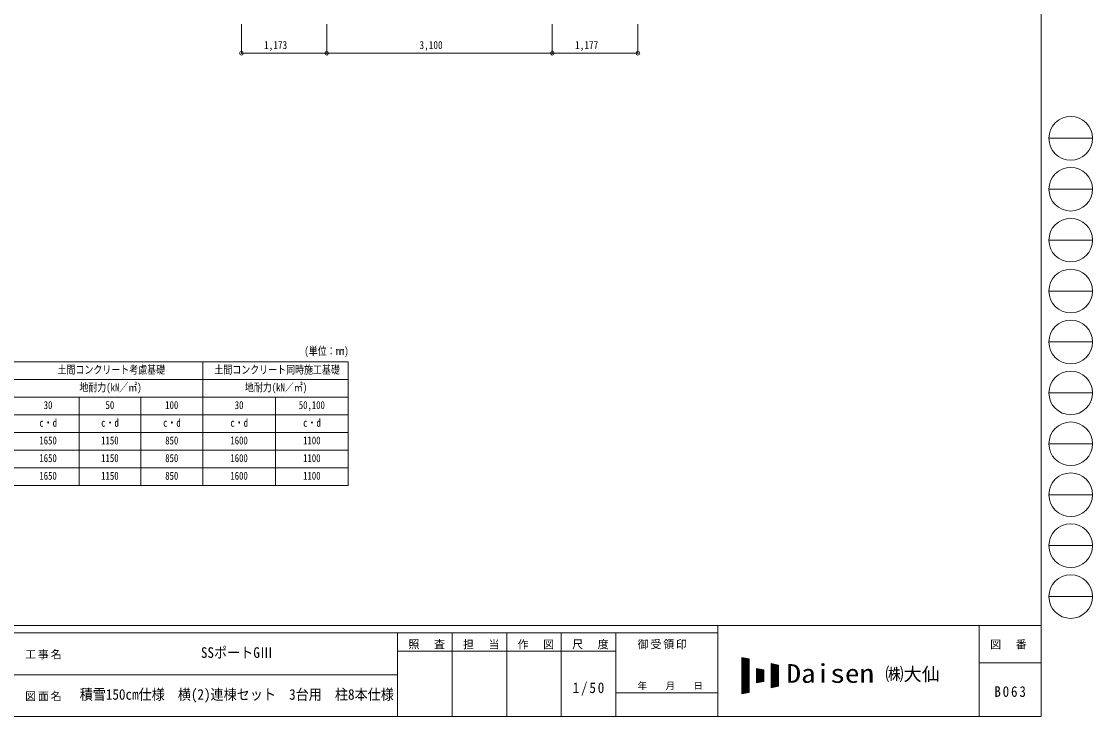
# Model space of a CAD drawing. Units: millimetres at full size, sheet at 1:50; details may follow other scales. Extents: x -14053 to 14053, y -9700 to 9700.
# Drawn here: x -667 to 14053, y -9700 to -143 of the extents above; entities that cross this region are included whole.
import ezdxf
from ezdxf.enums import TextEntityAlignment as Align

# ---------------------------------------------------------------- set-up
doc = ezdxf.new("R2010")
doc.units = ezdxf.units.MM
doc.header["$LTSCALE"] = 50
doc.header["$PDMODE"] = 32
doc.header["$PDSIZE"] = 50
for name, color, linetype, lineweight in [('0-8_外構', 6, 'Continuous', 9), ('0-D_記号', 7, 'Continuous', 9), ('F-0_ﾚｲﾔ240', 7, 'Continuous', 9)]:
    doc.layers.add(name, color=color, linetype=linetype, lineweight=lineweight)
doc.styles.add('ＭＳ ゴシック', font='')
doc.styles.get('ＭＳ ゴシック').set_extended_font_data('MS Gothic')

msp = doc.modelspace()

# ---------------------------------------------------------------- linework, layer by layer
at = {"layer": '0-8_外構'}
for p, q in [((2355.79, -580.47), (2355.79, -180.47)), ((3528.43, -580.47), (3528.43, -180.47)), ((6628.43, -580.47), (6628.43, -180.47)), ((7805.46, -580.47), (7805.46, -180.47))]:
    msp.add_line(p, q, dxfattribs=at)
msp.add_lwpolyline([(2355.79, -580.47), (3528.43, -580.47), (6628.43, -580.47), (7805.46, -580.47)], dxfattribs=at)
for p in [(2355.79, -580.47), (3528.43, -580.47), (6628.43, -580.47), (7805.46, -580.47)]:
    msp.add_point(p, dxfattribs=at)
at = {"layer": '0-D_記号'}
for p, q in [((-4475.71, -4822.8), (3824.29, -4822.8)), ((1824.29, -4822.8), (1824.29, -6523.8)), ((3824.29, -4822.8), (3824.29, -6523.8)), ((-3275.71, -5065.8), (3824.29, -5065.8)), ((-3275.71, -5308.8), (3824.29, -5308.8)), ((124.29, -5308.8), (124.29, -6523.8)), ((974.29, -5308.8), (974.29, -6523.8)), ((2824.29, -5308.8), (2824.29, -6523.8)), ((-3275.71, -5551.8), (3824.29, -5551.8)), ((-4475.71, -5794.8), (3824.29, -5794.8)), ((-3275.71, -6037.8), (3824.29, -6037.8)), ((-4475.71, -6280.8), (3824.29, -6280.8)), ((-3275.71, -6523.8), (3824.29, -6523.8))]:
    msp.add_line(p, q, dxfattribs=at)
at = {"layer": 'F-0_ﾚｲﾔ240', "color": 5, "lineweight": 5}
for p, q in [((13346.57, 9700), (13346.57, -9700)), ((-14053.43, -8450), (13346.57, -8450)), ((8901.98, -8450), (8901.98, -9700)), ((12496.57, -8450), (12496.57, -9700)), ((-14053.43, -8550), (8901.98, -8550)), ((4501.97, -8550), (4501.97, -9700)), ((5251.97, -8550), (5251.97, -9700)), ((6001.97, -8550), (6001.97, -9700)), ((6751.97, -8550), (6751.97, -9700)), ((7501.97, -8550), (7501.97, -9700)), ((4501.97, -8800), (7501.97, -8800)), ((12496.57, -8962.5), (13346.57, -8962.5)), ((-5748.03, -9125), (4501.97, -9125)), ((7501.97, -9375), (8901.98, -9375)), ((-14053.43, -9700), (13346.57, -9700))]:
    msp.add_line(p, q, dxfattribs=at)
at = {"layer": 'F-0_ﾚｲﾔ240', "color": 4}
for p, q in [((13453.43, -1750), (14053.43, -1750)), ((13453.43, -2450), (14053.43, -2450)), ((13453.43, -3150), (14053.43, -3150)), ((13453.43, -3850), (14053.43, -3850)), ((13453.43, -4550), (14053.43, -4550)), ((13453.43, -5250), (14053.43, -5250)), ((13453.43, -5950), (14053.43, -5950)), ((13453.43, -6650), (14053.43, -6650)), ((13453.43, -7350), (14053.43, -7350)), ((13453.43, -8050), (14053.43, -8050))]:
    msp.add_line(p, q, dxfattribs=at)
at = {"layer": 'F-0_ﾚｲﾔ240'}
for p, q in [((9235.24, -8887.67), (9335.24, -8908.5)), ((9235.24, -8887.67), (9235.24, -9387.67)), ((9235.24, -8892.37), (9257.83, -8892.37)), ((9235.24, -8897.37), (9281.83, -8897.37)), ((9235.24, -8902.37), (9305.83, -8902.37)), ((9235.24, -8907.37), (9329.83, -8907.37)), ((9235.24, -8912.37), (9335.24, -8912.37)), ((9235.24, -8917.37), (9335.24, -8917.37)), ((9235.24, -8922.37), (9335.24, -8922.37)), ((9235.24, -8927.37), (9335.24, -8927.37)), ((9235.24, -8932.37), (9335.24, -8932.37)), ((9235.24, -8937.37), (9335.24, -8937.37)), ((9235.24, -8942.37), (9335.24, -8942.37)), ((9235.24, -8947.37), (9335.24, -8947.37)), ((9235.24, -8952.37), (9335.24, -8952.37)), ((9235.24, -8957.37), (9335.24, -8957.37)), ((9235.24, -8962.37), (9335.24, -8962.37)), ((9235.24, -8967.37), (9335.24, -8967.37)), ((9235.24, -8972.37), (9335.24, -8972.37)), ((9235.24, -8977.37), (9335.24, -8977.37)), ((9238.21, -9387.05), (9238.21, -8888.28)), ((9243.21, -9386.01), (9243.21, -8889.33)), ((9248.21, -9384.97), (9248.21, -8890.37)), ((9253.21, -9383.93), (9253.21, -8891.41)), ((9258.21, -9382.88), (9258.21, -8892.45)), ((9263.21, -9381.84), (9263.21, -8893.49)), ((9268.21, -9380.8), (9268.21, -8894.53)), ((9273.21, -9379.76), (9273.21, -8895.58)), ((9278.21, -9378.72), (9278.21, -8896.62)), ((9283.21, -9377.68), (9283.21, -8897.66)), ((9288.21, -9376.63), (9288.21, -8898.7)), ((9293.21, -9375.59), (9293.21, -8899.74)), ((9298.21, -9374.55), (9298.21, -8900.78)), ((9303.21, -9373.51), (9303.21, -8901.83)), ((9308.21, -9372.47), (9308.21, -8902.87)), ((9313.21, -9371.43), (9313.21, -8903.91)), ((9318.21, -9370.38), (9318.21, -8904.95)), ((9323.21, -9369.34), (9323.21, -8905.99)), ((9328.21, -9368.3), (9328.21, -8907.03)), ((9333.21, -9367.26), (9333.21, -8908.08)), ((9335.24, -8908.5), (9335.24, -9366.83)), ((9635.24, -8971), (9735.24, -8991.83)), ((9635.24, -8971), (9635.24, -9304.33)), ((9635.24, -8972.37), (9641.83, -8972.37)), ((9635.24, -8977.37), (9665.83, -8977.37)), ((9638.21, -9303.72), (9638.21, -8971.62)), ((9643.21, -9302.68), (9643.21, -8972.66)), ((9648.21, -9301.63), (9648.21, -8973.7)), ((9653.21, -9300.59), (9653.21, -8974.74)), ((9658.21, -9299.55), (9658.21, -8975.78)), ((9663.21, -9298.51), (9663.21, -8976.83)), ((9668.21, -9297.47), (9668.21, -8977.87)), ((9673.21, -9296.43), (9673.21, -8978.91)), ((9235.24, -8982.37), (9335.24, -8982.37)), ((9235.24, -8987.37), (9335.24, -8987.37)), ((9235.24, -8992.37), (9335.24, -8992.37)), ((9235.24, -8997.37), (9335.24, -8997.37)), ((9235.24, -9002.37), (9335.24, -9002.37)), ((9235.24, -9007.37), (9335.24, -9007.37)), ((9235.24, -9012.37), (9335.24, -9012.37)), ((9235.24, -9017.37), (9335.24, -9017.37)), ((9235.24, -9022.37), (9335.24, -9022.37)), ((9235.24, -9027.37), (9335.24, -9027.37)), ((9235.24, -9032.37), (9335.24, -9032.37)), ((9235.24, -9037.37), (9335.24, -9037.37)), ((9235.24, -9042.37), (9335.24, -9042.37)), ((9235.24, -9047.37), (9335.24, -9047.37)), ((9235.24, -9052.37), (9335.24, -9052.37)), ((9235.24, -9057.37), (9335.24, -9057.37)), ((9235.24, -9062.37), (9335.24, -9062.37)), ((9235.24, -9067.37), (9335.24, -9067.37)), ((9235.24, -9072.37), (9335.24, -9072.37)), ((9235.24, -9077.37), (9335.24, -9077.37)), ((9235.24, -9082.37), (9335.24, -9082.37)), ((9235.24, -9087.37), (9335.24, -9087.37)), ((9235.24, -9092.37), (9335.24, -9092.37)), ((9235.24, -9097.37), (9335.24, -9097.37)), ((9235.24, -9102.37), (9335.24, -9102.37)), ((9235.24, -9107.37), (9335.24, -9107.37)), ((9235.24, -9112.37), (9335.24, -9112.37)), ((9235.24, -9117.37), (9335.24, -9117.37)), ((9235.24, -9122.37), (9335.24, -9122.37)), ((9435.24, -9037.67), (9535.24, -9058.5)), ((9435.24, -9037.67), (9435.24, -9237.67)), ((9435.24, -9042.37), (9457.83, -9042.37)), ((9435.24, -9047.37), (9481.83, -9047.37)), ((9435.24, -9052.37), (9505.83, -9052.37)), ((9435.24, -9057.37), (9529.83, -9057.37)), ((9435.24, -9062.37), (9535.24, -9062.37)), ((9435.24, -9067.37), (9535.24, -9067.37)), ((9435.24, -9072.37), (9535.24, -9072.37)), ((9435.24, -9077.37), (9535.24, -9077.37)), ((9435.24, -9082.37), (9535.24, -9082.37)), ((9435.24, -9087.37), (9535.24, -9087.37)), ((9435.24, -9092.37), (9535.24, -9092.37)), ((9435.24, -9097.37), (9535.24, -9097.37)), ((9435.24, -9102.37), (9535.24, -9102.37)), ((9435.24, -9107.37), (9535.24, -9107.37)), ((9435.24, -9112.37), (9535.24, -9112.37)), ((9435.24, -9117.37), (9535.24, -9117.37)), ((9435.24, -9122.37), (9535.24, -9122.37)), ((9438.21, -9237.05), (9438.21, -9038.28)), ((9443.21, -9236.01), (9443.21, -9039.33)), ((9448.21, -9234.97), (9448.21, -9040.37)), ((9453.21, -9233.93), (9453.21, -9041.41)), ((9458.21, -9232.88), (9458.21, -9042.45)), ((9463.21, -9231.84), (9463.21, -9043.49)), ((9468.21, -9230.8), (9468.21, -9044.53)), ((9473.21, -9229.76), (9473.21, -9045.58)), ((9478.21, -9228.72), (9478.21, -9046.62)), ((9483.21, -9227.68), (9483.21, -9047.66)), ((9488.21, -9226.63), (9488.21, -9048.7)), ((9493.21, -9225.59), (9493.21, -9049.74)), ((9498.21, -9224.55), (9498.21, -9050.78)), ((9503.21, -9223.51), (9503.21, -9051.83)), ((9508.21, -9222.47), (9508.21, -9052.87)), ((9513.21, -9221.43), (9513.21, -9053.91)), ((9518.21, -9220.38), (9518.21, -9054.95)), ((9523.21, -9219.34), (9523.21, -9055.99)), ((9528.21, -9218.3), (9528.21, -9057.03)), ((9533.21, -9217.26), (9533.21, -9058.08)), ((9535.24, -9058.5), (9535.24, -9216.83)), ((9635.24, -8982.37), (9689.83, -8982.37)), ((9635.24, -8987.37), (9713.83, -8987.37)), ((9635.24, -8992.37), (9735.24, -8992.37)), ((9635.24, -8997.37), (9735.24, -8997.37)), ((9635.24, -9002.37), (9735.24, -9002.37)), ((9635.24, -9007.37), (9735.24, -9007.37)), ((9635.24, -9012.37), (9735.24, -9012.37)), ((9635.24, -9017.37), (9735.24, -9017.37)), ((9635.24, -9022.37), (9735.24, -9022.37)), ((9635.24, -9027.37), (9735.24, -9027.37)), ((9635.24, -9032.37), (9735.24, -9032.37)), ((9635.24, -9037.37), (9735.24, -9037.37)), ((9635.24, -9042.37), (9735.24, -9042.37)), ((9635.24, -9047.37), (9735.24, -9047.37)), ((9635.24, -9052.37), (9735.24, -9052.37)), ((9635.24, -9057.37), (9735.24, -9057.37)), ((9635.24, -9062.37), (9735.24, -9062.37)), ((9635.24, -9067.37), (9735.24, -9067.37)), ((9635.24, -9072.37), (9735.24, -9072.37)), ((9635.24, -9077.37), (9735.24, -9077.37)), ((9635.24, -9082.37), (9735.24, -9082.37)), ((9635.24, -9087.37), (9735.24, -9087.37)), ((9635.24, -9092.37), (9735.24, -9092.37)), ((9635.24, -9097.37), (9735.24, -9097.37)), ((9635.24, -9102.37), (9735.24, -9102.37)), ((9635.24, -9107.37), (9735.24, -9107.37)), ((9635.24, -9112.37), (9735.24, -9112.37)), ((9635.24, -9117.37), (9735.24, -9117.37)), ((9635.24, -9122.37), (9735.24, -9122.37)), ((9678.21, -9295.38), (9678.21, -8979.95)), ((9683.21, -9294.34), (9683.21, -8980.99)), ((9688.21, -9293.3), (9688.21, -8982.03)), ((9693.21, -9292.26), (9693.21, -8983.08)), ((9698.21, -9291.22), (9698.21, -8984.12)), ((9703.21, -9290.18), (9703.21, -8985.16)), ((9708.21, -9289.13), (9708.21, -8986.2)), ((9713.21, -9288.09), (9713.21, -8987.24)), ((9718.21, -9287.05), (9718.21, -8988.28)), ((9723.21, -9286.01), (9723.21, -8989.33)), ((9728.21, -9284.97), (9728.21, -8990.37)), ((9733.21, -9283.93), (9733.21, -8991.41)), ((9735.24, -8991.83), (9735.24, -9283.5)), ((9235.24, -9127.37), (9335.24, -9127.37)), ((9235.24, -9132.37), (9335.24, -9132.37)), ((9235.24, -9137.37), (9335.24, -9137.37)), ((9235.24, -9142.37), (9335.24, -9142.37)), ((9235.24, -9147.37), (9335.24, -9147.37)), ((9235.24, -9152.37), (9335.24, -9152.37)), ((9235.24, -9157.37), (9335.24, -9157.37)), ((9235.24, -9162.37), (9335.24, -9162.37)), ((9235.24, -9167.37), (9335.24, -9167.37)), ((9235.24, -9172.37), (9335.24, -9172.37)), ((9235.24, -9177.37), (9335.24, -9177.37)), ((9235.24, -9182.37), (9335.24, -9182.37)), ((9235.24, -9187.37), (9335.24, -9187.37)), ((9235.24, -9192.37), (9335.24, -9192.37)), ((9235.24, -9197.37), (9335.24, -9197.37)), ((9235.24, -9202.37), (9335.24, -9202.37)), ((9235.24, -9207.37), (9335.24, -9207.37)), ((9235.24, -9212.37), (9335.24, -9212.37)), ((9235.24, -9217.37), (9335.24, -9217.37)), ((9235.24, -9222.37), (9335.24, -9222.37)), ((9235.24, -9227.37), (9335.24, -9227.37)), ((9235.24, -9232.37), (9335.24, -9232.37)), ((9235.24, -9237.37), (9335.24, -9237.37)), ((9235.24, -9242.37), (9335.24, -9242.37)), ((9235.24, -9247.37), (9335.24, -9247.37)), ((9235.24, -9252.37), (9335.24, -9252.37)), ((9235.24, -9257.37), (9335.24, -9257.37)), ((9235.24, -9262.37), (9335.24, -9262.37)), ((9235.24, -9267.37), (9335.24, -9267.37)), ((9235.24, -9272.37), (9335.24, -9272.37)), ((9435.24, -9127.37), (9535.24, -9127.37)), ((9435.24, -9132.37), (9535.24, -9132.37)), ((9435.24, -9137.37), (9535.24, -9137.37)), ((9435.24, -9142.37), (9535.24, -9142.37)), ((9435.24, -9147.37), (9535.24, -9147.37)), ((9435.24, -9152.37), (9535.24, -9152.37)), ((9435.24, -9157.37), (9535.24, -9157.37)), ((9435.24, -9162.37), (9535.24, -9162.37)), ((9435.24, -9167.37), (9535.24, -9167.37)), ((9435.24, -9172.37), (9535.24, -9172.37)), ((9435.24, -9177.37), (9535.24, -9177.37)), ((9435.24, -9182.37), (9535.24, -9182.37)), ((9435.24, -9187.37), (9535.24, -9187.37)), ((9435.24, -9192.37), (9535.24, -9192.37)), ((9435.24, -9197.37), (9535.24, -9197.37)), ((9435.24, -9202.37), (9535.24, -9202.37)), ((9435.24, -9207.37), (9535.24, -9207.37)), ((9435.24, -9212.37), (9535.24, -9212.37)), ((9435.24, -9237.67), (9535.24, -9216.83)), ((9435.24, -9217.37), (9532.66, -9217.37)), ((9435.24, -9222.37), (9508.66, -9222.37)), ((9435.24, -9227.37), (9484.66, -9227.37)), ((9435.24, -9232.37), (9460.66, -9232.37)), ((9435.24, -9237.37), (9436.66, -9237.37)), ((9635.24, -9127.37), (9735.24, -9127.37)), ((9635.24, -9132.37), (9735.24, -9132.37)), ((9635.24, -9137.37), (9735.24, -9137.37)), ((9635.24, -9142.37), (9735.24, -9142.37)), ((9635.24, -9147.37), (9735.24, -9147.37)), ((9635.24, -9152.37), (9735.24, -9152.37)), ((9635.24, -9157.37), (9735.24, -9157.37)), ((9635.24, -9162.37), (9735.24, -9162.37)), ((9635.24, -9167.37), (9735.24, -9167.37)), ((9635.24, -9172.37), (9735.24, -9172.37)), ((9635.24, -9177.37), (9735.24, -9177.37)), ((9635.24, -9182.37), (9735.24, -9182.37)), ((9635.24, -9187.37), (9735.24, -9187.37)), ((9635.24, -9192.37), (9735.24, -9192.37)), ((9635.24, -9197.37), (9735.24, -9197.37)), ((9635.24, -9202.37), (9735.24, -9202.37)), ((9635.24, -9207.37), (9735.24, -9207.37)), ((9635.24, -9212.37), (9735.24, -9212.37)), ((9635.24, -9217.37), (9735.24, -9217.37)), ((9635.24, -9222.37), (9735.24, -9222.37)), ((9635.24, -9227.37), (9735.24, -9227.37)), ((9635.24, -9232.37), (9735.24, -9232.37)), ((9635.24, -9237.37), (9735.24, -9237.37)), ((9635.24, -9242.37), (9735.24, -9242.37)), ((9635.24, -9247.37), (9735.24, -9247.37)), ((9635.24, -9252.37), (9735.24, -9252.37)), ((9635.24, -9257.37), (9735.24, -9257.37)), ((9635.24, -9262.37), (9735.24, -9262.37)), ((9635.24, -9267.37), (9735.24, -9267.37)), ((9635.24, -9272.37), (9735.24, -9272.37)), ((9235.24, -9277.37), (9335.24, -9277.37)), ((9235.24, -9282.37), (9335.24, -9282.37)), ((9235.24, -9287.37), (9335.24, -9287.37)), ((9235.24, -9292.37), (9335.24, -9292.37)), ((9235.24, -9297.37), (9335.24, -9297.37)), ((9235.24, -9302.37), (9335.24, -9302.37)), ((9235.24, -9307.37), (9335.24, -9307.37)), ((9235.24, -9312.37), (9335.24, -9312.37)), ((9235.24, -9317.37), (9335.24, -9317.37)), ((9235.24, -9322.37), (9335.24, -9322.37)), ((9235.24, -9327.37), (9335.24, -9327.37)), ((9235.24, -9332.37), (9335.24, -9332.37)), ((9235.24, -9337.37), (9335.24, -9337.37)), ((9235.24, -9342.37), (9335.24, -9342.37)), ((9235.24, -9347.37), (9335.24, -9347.37)), ((9235.24, -9352.37), (9335.24, -9352.37)), ((9235.24, -9357.37), (9335.24, -9357.37)), ((9235.24, -9362.37), (9335.24, -9362.37)), ((9335.24, -9366.83), (9235.24, -9387.67)), ((9235.24, -9367.37), (9332.66, -9367.37)), ((9235.24, -9372.37), (9308.66, -9372.37)), ((9235.24, -9377.37), (9284.66, -9377.37)), ((9235.24, -9382.37), (9260.66, -9382.37)), ((9235.24, -9387.37), (9236.66, -9387.37)), ((9635.24, -9277.37), (9735.24, -9277.37)), ((9635.24, -9282.37), (9735.24, -9282.37)), ((9735.24, -9283.5), (9635.24, -9304.33)), ((9635.24, -9287.37), (9716.66, -9287.37)), ((9635.24, -9292.37), (9692.66, -9292.37)), ((9635.24, -9297.37), (9668.66, -9297.37)), ((9635.24, -9302.37), (9644.66, -9302.37))]:
    msp.add_line(p, q, dxfattribs=at)
at = {"layer": 'F-0_ﾚｲﾔ240', "color": 4}
for centre in [(13753.42, -1750), (13753.42, -2450), (13753.42, -3150), (13753.42, -3850), (13753.42, -4550), (13753.42, -5250), (13753.42, -5950), (13753.42, -6650), (13753.42, -7350), (13753.42, -8050)]:
    msp.add_circle(centre, 300, dxfattribs=at)

# ---------------------------------------------------------------- texts
at = {"layer": '0-8_外構', "color": 7, "style": 'ＭＳ ゴシック', "width": 0.85}
for s, p in [('1,173', (2667.11, -555.47)), ('3,100', (4803.43, -555.47)), ('1,177', (6941.95, -555.47))]:
    msp.add_text(s, height=110, dxfattribs=at).set_placement(p, align=Align.BOTTOM_LEFT)
at = {"layer": '0-D_記号', "style": 'ＭＳ ゴシック', "width": 0.8}
for s, p in [('(単位：mm)', (3221.24, -4762.13)), ('土間コンクリート考慮基礎', (-170.71, -5019.3)), ('土間コンクリート同時施工基礎', (1984.29, -5019.3)), ('地耐力(kN／㎡)', (129.29, -5262.3)), ('地耐力(kN／㎡)', (2404.29, -5262.3)), ('30', (-360.71, -5505.3)), ('50', (489.29, -5505.3)), ('100', (1309.29, -5505.3)), ('30', (2264.29, -5505.3)), ('50,100', (3144.29, -5505.3)), ('c・d', (-420.71, -5748.3)), ('c・d', (429.29, -5748.3)), ('c・d', (1279.29, -5748.3)), ('c・d', (2204.29, -5748.3)), ('c・d', (3204.29, -5748.3)), ('1650', (-420.71, -5991.3)), ('1150', (429.29, -5991.3)), ('850', (1309.29, -5991.3)), ('1600', (2204.29, -5991.3)), ('1100', (3204.29, -5991.3)), ('1650', (-420.71, -6234.3)), ('1150', (429.29, -6234.3)), ('850', (1309.29, -6234.3)), ('1600', (2204.29, -6234.3)), ('1100', (3204.29, -6234.3)), ('1650', (-420.71, -6477.3)), ('1150', (429.29, -6477.3)), ('850', (1309.29, -6477.3)), ('1600', (2204.29, -6477.3)), ('1100', (3204.29, -6477.3))]:
    msp.add_text(s, height=110, dxfattribs=at).set_placement(p, align=Align.BOTTOM_LEFT)
at = {"layer": 'F-0_ﾚｲﾔ240', "style": 'ＭＳ ゴシック'}
for s, height, width, p in [('SSポートGⅢ', 146.6, 0.9, (1799.92, -8937.5)), ('Daisen', 256.6, 1.15, (9846.68, -9312.67)), ('積雪150㎝仕様\u3000横(2)連棟セット\u30003台用\u3000柱8本仕様', 146.6, 0.9, (133.71, -9512.5))]:
    msp.add_text(s, height=height, dxfattribs=dict(at, width=width)).set_placement(p, align=Align.BOTTOM_LEFT)
for s, height, p in [('㈱大仙\u3000', 183.3, (11205.68, -9262.67)), ('年\u3000\u3000月\u3000\u3000日', 91.64, (7801.98, -9350))]:
    msp.add_text(s, height=height, dxfattribs=at).set_placement(p, align=Align.BOTTOM_LEFT)
at = {"layer": 'F-0_ﾚｲﾔ240', "attachment_point": 7, "style": 'ＭＳ ゴシック'}
for s, insert, char_height in [('\\T1.17;照\u3000査', (4651.98, -8775), 110), ('\\T1.17;担\u3000当', (5401.98, -8775), 110), ('\\T1.17;作\u3000図', (6151.97, -8775), 110), ('\\T1.17;尺\u3000度', (6901.98, -8775), 110), ('\\T1.17;御受領印', (7801.97, -8775), 110), ('\\T1.17;図\u3000番', (12646.56, -8775), 110), ('\\T1.17;工事名', (-616.19, -8912.5), 110), ('\\T1.28;\\W0.9;1/50', (6908.22, -9412.5), 146.6), ('\\T1.17;図面名', (-616.19, -9487.5), 110), ('\\T1.28;\\W0.9;B063', (12702.82, -9431.25), 146.6)]:
    msp.add_mtext(s, dxfattribs=dict(at, insert=insert, char_height=char_height))

doc.saveas('drawing.dxf')
